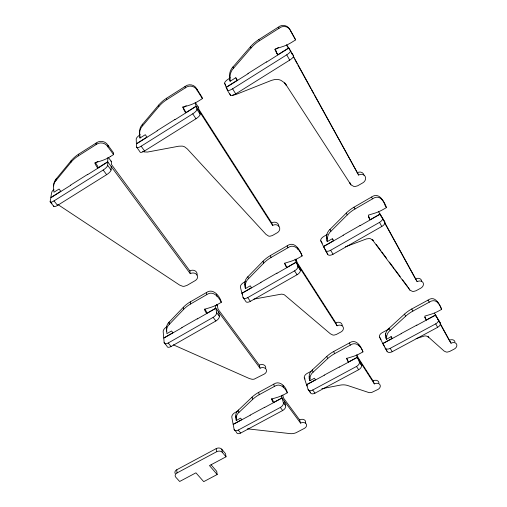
<?xml version="1.0" encoding="UTF-8"?>
<svg xmlns="http://www.w3.org/2000/svg" width="507" height="507" viewBox="0 0 507 507"><rect width="100%" height="100%" fill="white"/><g stroke="black" fill="none" stroke-linecap="round" stroke-linejoin="round"><path stroke-width="0.76" d="M309.891 380.675L310.05 377.404A10.324 8.106 -18 0 1 312.217 373.006L327.655 358.633L326.819 356.427L311.456 370.769A10.286 8.087 -18 0 0 309.283 375.155L309.137 378.412L309.891 380.675L314.403 378.235L315.506 379.825L306.507 384.68L304.308 377.918A4.252 2.592 -34.7 0 1 307.166 373.399L311.266 371.175M110.253 156.657L113.543 154.584L113.593 152.949L108.054 145.344C105.671 141.18 99.949 139.989 96.178 143.012L78.566 154.217A34.558 31.624 11.7 0 0 71.119 160.763L55.358 179.972A12.593 11.325 15.5 0 0 53.71 185.936M108.371 157.443L111.508 161.714L111.413 164.426L189.878 270.928L190.283 273.685A4.759 4.138 -8.4 0 1 196.836 274.756A4.759 4.138 -8.4 0 1 195.334 280.536L186.931 285.428L184.18 286.303A5.444 4.715 -7.2 0 1 182.647 286.278L179.636 285.086L57.836 204.505M385.257 205.823C383.241 199.764 378.463 192.033 371.454 197.09L353.962 207.211A32.049 27.08 -30 0 0 346.249 213.111L329.03 230.387A11.503 9.848 -27.4 0 0 326.559 235.73L326.35 239.748L327.262 241.63L332.288 238.746L333.479 240.736L323.46 246.472L327.776 254.413A4.842 2.453 -31 0 0 333.048 254.241L381.796 226.477A4.956 2.484 -28.7 0 0 384.762 221.914L380.136 214.195L359.932 225.767M53.736 205.886A5.209 1.534 -37.4 0 0 57.589 205.373L106.647 174.674A5.254 1.578 -36.3 0 0 111.084 169.972L111.21 166.55M327.262 241.63L327.484 237.599A11.553 9.874 -27.3 0 1 329.956 232.231L347.27 214.905A32.194 27.156 -30 0 1 355.02 208.979L372.601 198.82C379.635 193.75 384.439 201.488 386.454 207.585L383.191 209.454A38.557 33.316 -35.2 0 1 374.229 213.346L368.393 215.126A22.378 18.867 -33.4 0 0 370.161 219.715M190.283 273.685L107.687 161.784L107.89 157.538M111.084 169.972L107.649 165.333L107.814 161.948L87.47 174.744M113.543 154.584L107.978 146.954L108.054 145.344M385.681 333.733L385.326 337.168L386.416 339.303L391.1 336.768L392.107 338.448L382.76 343.499L379.578 337.111A4.373 2.668 -29.4 0 1 382.215 332.655L388.305 329.354M78.566 154.217L78.344 155.864L96.045 144.615L96.178 143.012M386.416 339.303L386.771 335.862A10.641 8.334 -24.6 0 1 389.237 331.242L405.663 316.21A29.621 22.942 -26.3 0 1 412.939 311.051M55.022 181.728L70.86 162.443L71.119 160.763M55.871 180.574L56.201 178.825M51.948 203.662L50.155 201.444L50.871 197.762L70.809 185.22M168.305 322.997L183.325 307.293A30.224 25.356 -9.6 0 1 190.245 301.906L206.324 292.609C213.041 287.627 220.177 296.316 221.312 302.318L218.314 304.035A36.054 31.301 -9.3 0 1 209.936 307.641L204.391 309.321A20.92 17.783 -11.8 0 0 206.653 313.396M185.619 112.757A24.216 23.677 -30 0 1 182.907 107.262L189.32 105.241A42.075 41.77 74.4 0 0 198.966 100.773L202.407 98.599L202.014 97.205L196.868 89.086C194.739 84.599 188.813 83.37 185.011 86.507L166.543 98.257A34.799 33.658 -9.2 0 0 158.628 105.145L141.573 125.394A12.624 12.111 6.8 0 0 139.552 131.706L139.995 138.037L145.287 134.704L146.941 137.086L136.396 143.722L136.206 139A5.197 1.508 -35.3 0 1 140.154 134.723M202.407 98.599L197.242 90.449C195.1 85.936 189.149 84.713 185.321 87.857L166.759 99.657A34.977 33.792 -9.3 0 0 158.805 106.578L141.662 126.915A12.688 12.162 6.4 0 0 139.634 133.252L139.698 134.754L139.615 133.202M290.036 30.071C288.21 25.242 282.057 23.962 278.204 27.226L258.824 39.559A36.593 34.368 -52.3 0 0 250.401 46.809L231.94 68.179A13.074 12.555 -51.2 0 0 229.519 74.871L229.601 79.935L230.14 81.247L235.685 77.755L237.219 80.302L226.154 87.261L227.415 89.321M277.785 54.781A25.844 23.854 -58.5 0 1 275.383 48.913L281.987 46.815A45.161 41.923 -69.4 0 0 292.013 42.151L295.625 39.869L290.91 31.155C289.072 26.301 282.887 25.02 279.015 28.297L259.527 40.687A36.77 34.514 -51.9 0 0 251.06 47.975L232.498 69.446A13.138 12.612 -50.6 0 0 230.064 76.164L230.14 81.247M221.312 302.318C218.77 297.007 213.01 290.036 206.691 294.687L190.543 304.023A30.357 25.42 -9.6 0 0 183.585 309.428L168.501 325.177A10.977 9.17 -6.6 0 0 166.651 330.013L166.683 331.147M388.134 329.132L404.485 314.144L405.663 316.21M295.03 259.204L296.17 262.106L286.677 267.55A21.484 18.436 -22.8 0 1 284.649 263.222L290.353 261.485A36.967 32.549 -22.3 0 0 299.01 257.746L302.14 255.953C300.093 250.103 294.497 240.457 287.139 245.863L270.377 255.56A30.914 26.358 -19.5 0 0 263.07 261.194L246.991 277.659A11.141 9.544 -16 0 0 244.849 282.735L244.875 286.531L245.407 288.584L250.224 285.821L251.523 287.691L241.915 293.192L242.714 294.326M302.14 255.953C300.017 250.3 294.383 242.91 287.881 247.777L271.036 257.505A31.054 26.434 -19.4 0 0 263.697 263.165L247.543 279.68A11.186 9.576 -16 0 0 245.382 284.769L245.407 288.584M271.581 399.06L276.708 397.539A33.158 26.491 -14.4 0 0 284.509 394.326L287.317 392.805C286.303 387.075 279.832 379.768 273.742 384.173L258.665 392.38A27.879 21.598 -13.8 0 0 252.099 397.108L237.663 410.835A10.064 7.808 -11.9 0 0 235.755 415.011L236.249 420.487L240.591 418.142L241.782 419.644L233.119 424.321L231.826 417.21A4.189 2.491 -39.5 0 1 234.887 412.641L238.353 410.759M287.317 392.805C285.149 387.754 279.858 382.544 274.35 386.461L259.21 394.7A27.993 21.643 -13.8 0 0 252.619 399.44L238.125 413.199A10.102 7.82 -11.9 0 0 236.205 417.388L236.249 420.487M95.36 162.975L97.952 161.34M182.995 107.693L186.246 105.64M229.836 78.148L228.543 78.959A5.368 1.565 -33.2 0 0 224.614 83.275L226.154 87.261M274.737 49.819L278.679 47.335M70.517 185.163L87.515 174.471M107.687 161.784L97.712 168.058L97.838 166.366A23.785 22.257 12.6 0 1 95.468 162.519M157.107 130.692L174.915 119.494M195.163 102.661L196.063 106.191L185.606 112.769L185.296 111.312A24.095 23.576 -30.6 0 1 182.907 106.66M247.879 73.591L266.562 61.841M291.024 52.031L288.743 47.886L277.773 54.788L276.98 53.596M157.404 130.755L136.516 143.893L136.643 147.119L139.995 151.859A5.304 1.61 -35.3 0 0 144.533 150.966L195.968 118.777A5.393 1.654 -34 0 0 200.1 114.221L199.333 111.287M174.852 119.779L196.177 106.369L196.912 109.265L200.1 114.221M248.17 73.661L226.268 87.438L227.32 90.164L230.419 95.234A5.482 1.673 -33.1 0 0 235.711 93.909L289.693 60.13A5.634 1.698 -31.8 0 0 293.49 55.732L288.851 48.076L266.479 62.146M50.155 201.444A5.222 1.502 -37.4 0 0 53.996 200.899L103.181 170.029A5.273 1.553 -36.2 0 0 107.649 165.333M136.643 147.119A5.324 1.584 -35.3 0 0 141.174 146.187L192.749 113.815A5.419 1.622 -34.1 0 0 196.912 109.265M227.32 90.164A5.507 1.648 -33.1 0 0 232.605 88.801L286.753 54.819A5.653 1.673 -31.8 0 0 290.574 50.434M96.045 144.615C99.835 141.58 105.576 142.771 107.978 146.954M245.711 281.366L243.721 282.513A4.607 2.25 -34.9 0 0 240.375 287.051L241.915 293.192M327.199 234.475L323.897 236.376A4.747 2.326 -31.2 0 0 320.798 240.825L323.46 246.472M181.785 327.642L197.324 318.745M215.215 305.391L215.748 308.186L206.641 313.408L206.279 311.273A20.831 17.732 -11.8 0 1 204.86 309.055M260.775 282.393L276.968 273.108M343.125 235.204L360.021 225.526M383.85 220.944L380.054 214.049L370.148 219.721L369.033 217.921M182.038 327.68L163.793 338.137L164.141 342.631L166.961 346.123A4.62 2.262 -38.8 0 0 171.055 346.509L215.849 320.994A4.652 2.326 -36.7 0 0 219.354 316.248L218.517 311.938M197.267 318.96L215.843 308.319L216.654 312.61L219.354 316.248M261.029 282.431L242.01 293.325L243.062 297.514L245.692 301.228A4.696 2.37 -35.1 0 0 250.35 301.348L297.058 274.743A4.766 2.421 -32.8 0 0 300.302 270.079L298.731 266.093M276.898 273.343L296.259 262.246L297.818 266.213L300.302 270.079M343.378 235.254L323.548 246.617L327.776 254.413M164.141 342.631A4.633 2.25 -38.7 0 0 168.229 342.992L213.136 317.357A4.671 2.313 -36.7 0 0 216.654 312.61M243.062 297.514A4.709 2.358 -35.1 0 0 247.727 297.609L294.554 270.871A4.785 2.402 -32.8 0 0 297.818 266.213M325.361 250.464A4.855 2.434 -31.1 0 0 330.64 250.268L379.515 222.364A4.975 2.465 -28.8 0 0 382.5 217.801M326.819 356.427A28.557 22.314 -20 0 1 333.707 351.497L349.374 342.966C356.072 338.22 361.098 346.3 362.955 351.909L360.033 353.487A34.039 27.372 -21.7 0 1 351.991 356.82L346.744 358.379A19.817 15.565 -22 0 0 348.404 362.055L357.27 357.264L356.32 355.096M404.478 314.144A29.495 22.891 -26.4 0 1 411.722 308.997L428.016 300.119C435.158 295.068 439.246 303.959 441.591 309.397L438.555 311.038A35.281 28.037 -29 0 1 430.253 314.486L424.872 316.089A20.527 15.932 -28.4 0 0 426.317 319.974M327.655 358.633A28.677 22.365 -20 0 1 334.576 353.69L350.312 345.128C355.952 341.053 361.174 346.534 362.955 351.909M441.591 309.397C439.918 303.604 435.393 297.926 429.309 302.147L412.939 311.051L411.722 308.997M250.116 415.138L264.705 407.26M271.562 399.066A19.298 15.09 -15.4 0 0 273.45 402.533L281.981 397.932L281.41 395.866M324.163 375.148L339.316 366.96M401.113 333.587L416.862 325.082M416.076 338.638L424.676 335.926A6.014 4.633 -25.7 0 1 426.717 336.179L428.751 337.351L444.189 351.11L446.192 352.023A4.563 3.454 -26.5 0 0 447.478 352.067L449.601 351.484L454.253 349.063A4.411 3.334 -26.8 0 0 456.547 344.069A4.411 3.334 -26.8 0 0 451.04 343.214L435.532 314.999L426.305 319.98L425.043 317.908M250.344 415.17L233.201 424.429L234.082 429.258L236.484 432.23A4.259 2.598 -40 0 0 240.641 433.067L282.659 410.512A4.29 2.668 -37.2 0 0 285.637 405.809L284.332 401.119M264.635 407.451L282.063 398.039L283.35 402.723L285.637 405.809M359.438 360.642L361.383 365.091A4.386 2.763 -31.6 0 1 358.633 369.73L314.967 393.172A4.322 2.712 -34.8 0 1 310.309 392.545L308.085 389.395L306.589 384.794L324.391 375.18M339.24 367.163L357.346 357.384L359.279 361.821L361.383 365.091M401.341 333.625L382.829 343.619L387.031 351.3A4.449 2.795 -29.1 0 0 392.222 351.7L437.636 327.326A4.557 2.82 -26 0 0 440.139 322.756L435.602 315.12L416.773 325.285M234.082 429.258A4.271 2.592 -39.9 0 0 238.239 430.075L280.352 407.425A4.303 2.655 -37.1 0 0 283.35 402.723M308.085 389.395A4.335 2.706 -34.8 0 0 312.737 390.003L356.51 366.46A4.398 2.757 -31.6 0 0 359.279 361.821M384.997 347.967A4.462 2.782 -29.2 0 0 390.187 348.347L435.716 323.859A4.569 2.814 -26.1 0 0 438.238 319.283M176.753 469.761L216.21 448.606A4.107 3.099 -9.7 0 1 221.825 449.259L225.52 453.683L226.027 456.801L209.492 465.603L217.18 474.52L203.713 481.65L195.93 472.828L179.655 481.492L175.79 477.226A4.094 3.036 -7.2 0 1 177.013 472.949L176.753 469.761A4.075 3.029 -7.1 0 0 175.175 473.525M177.013 472.949L216.673 451.718A4.126 3.105 -9.7 0 1 222.313 452.371L226.027 456.801M345.356 246.839L366.504 238.898L369.33 238.499A5.228 4.392 -29 0 1 370.718 238.81L373 240.622L409.884 290.074L412.318 291.348A4.81 3.847 -28.4 0 0 413.68 291.417L415.924 290.796L420.785 288.166A4.652 3.714 -28.8 0 0 423.079 282.665A4.652 3.714 -28.8 0 0 417.21 281.658L415.493 278.97A4.626 3.701 -28.9 0 1 421.691 281.151M321.856 388.692L340.064 385.155A13.461 10.343 -18.7 0 1 347.865 385.58L369.064 392.627A7.035 5.381 -20.8 0 0 371.973 392.329L377.93 389.452A4.265 3.257 -21.1 0 0 379.914 384.693A4.265 3.257 -21.1 0 0 374.381 383.919L357.27 357.264M253.906 299.111L281.372 294.142A8.169 6.864 -17.8 0 1 284.427 294.852L330.349 333.777L332.782 335.013A4.462 3.606 -20.9 0 0 334.113 335.089L336.236 334.525L341.008 331.946A4.493 3.625 -21.3 0 0 342.96 326.717A4.493 3.625 -21.3 0 0 337.066 325.798L296.17 262.106M232.719 95.069L235.622 94.619L271.625 80.328L274.483 79.599L277.994 79.523A11.072 10.387 -46.3 0 1 281.138 80.455L283.926 82.4L286.347 85.347L284.668 82.723M247.422 428.827L290.885 433.694A9.804 7.466 -14.8 0 0 296.151 432.68L304.434 428.345A4.157 3.162 -15.5 0 0 306.12 423.814A4.157 3.162 -15.5 0 0 300.575 423.117L281.981 397.932M173.356 344.842L249.463 378.583L252.017 379.261A6.185 4.956 -13.1 0 0 254.222 379.128L264.337 374.02A4.379 3.505 -13.9 0 0 265.966 369.045A4.379 3.505 -13.9 0 0 260.053 368.221L215.748 308.186M350.179 183.09L349.532 182.533L350.971 184.833L353.709 186.386A5.254 4.569 -34.3 0 0 355.217 186.487L357.657 185.803L362.885 182.799A5.083 4.411 -35 0 0 365.148 176.36A5.083 4.411 -35 0 0 358.626 175.054L314.594 95.43M408.503 287.596L408.217 287.349L409.884 290.074M211.115 464.83L216.73 471.358L217.18 474.52M50.244 201.982L53.837 206.431M53.996 200.899L57.589 205.373M168.229 342.992L171.055 346.509M238.239 430.075L240.641 433.067M295.625 39.869L290.397 30.737M278.204 27.226L279.015 28.297M372.423 239.348L373.367 240.61M376.194 244.399L380.903 250.718M381.841 251.979L386.556 258.297M389.382 262.087L394.091 268.399M395.029 269.667L400.213 276.613M402.564 279.769L407.748 286.721M103.181 170.029L106.647 174.674M213.136 317.357L215.849 320.994M280.352 407.425L282.659 410.512M216.578 304.644L217.383 305.746L218.048 309.175L259.286 365.154L260.053 368.221M300.575 423.117L299.631 419.91L283.54 398.071L282.71 395.08M286.639 45.015L288.743 47.886M291.734 53.33L293.49 55.732M306.589 384.794L307.47 386.049M141.174 146.187L144.533 150.966M247.727 297.609L250.35 301.348M304.308 377.918L305.094 379.033M312.737 390.003L314.967 393.172M381.6 199.08L382.791 200.816M385.656 206.412L386.454 207.585M371.454 197.09L372.601 198.82M378.323 211.4L380.054 214.049M437.173 301.665L438.504 303.693M382.386 218.283L384.762 221.914M379.356 213.675L380.865 215.988M285.232 83.547L350.971 184.833M192.749 113.815L195.968 118.777M294.554 270.871L297.058 274.743M356.51 366.46L358.633 369.73M142.663 151.282A6.534 6.211 6.4 0 0 144.28 151.923L147.531 152.056L178.794 146.206L182.178 146.105A8.011 7.611 -6.6 0 1 184.744 146.929L187.349 148.957L265.998 234.392L268.558 236.053A4.329 3.822 -20.7 0 0 269.978 236.211L272.297 235.59L277.304 232.719A4.88 4.309 -21.6 0 0 279.167 226.623A4.88 4.309 -21.6 0 0 272.627 225.438L271.701 222.928L198.928 109.487L198.319 107.161L195.398 102.604M337.066 325.798L335.843 322.915L297.761 263.551L295.758 259.216M374.381 383.919L373.019 380.865L358.202 357.765L356.953 354.925M196.063 106.191L272.627 225.438M428.016 300.119L429.309 302.147M434.366 313.161L435.532 314.999M437.877 319.169L440.139 322.756M449.582 340.9L451.04 343.214M258.824 39.559L259.527 40.687M382.76 343.499L384.572 346.465M224.614 83.275L225.83 85.271M320.798 240.825L322.256 243.208M379.578 337.111L381.017 339.468M232.605 88.801L235.711 93.909M330.64 250.268L333.048 254.241M390.187 348.347L392.222 351.7M235.882 77.723L237.219 80.302M353.962 207.211L355.02 208.979M372.239 239.355L373 240.622M428.066 336.198L428.751 337.351M346.249 213.111L347.27 214.905M250.401 46.815L251.066 47.981M286.753 54.819L289.693 60.13M379.515 222.364L381.796 226.477M435.716 323.859L437.636 327.326M291.785 53.412L292.545 54.8M293.3 56.182L358.626 175.054M384.604 222.326L417.21 281.658M293.325 56.74L294.085 58.121M294.84 59.503L297.121 63.648M297.882 65.029L310.791 88.522M311.552 89.904L313.833 94.049M384.674 222.909L415.113 278.273M435.786 315.88L436.533 317.243M440.26 324.03L449.221 340.324A4.386 3.327 -26.9 0 1 454.988 342.016M286.556 45.06L287.919 47.531M389.034 328.238L390.143 330.349M390.998 336.318L392.107 338.448M385.529 334.81L386.613 336.94M329.968 229.354L330.906 231.205M332.535 238.854L333.479 240.736M385.789 348.81L387.031 351.3M326.445 236.991L327.364 238.867M358.569 344.361L359.545 346.528M232.941 66.905L233.499 68.166M349.374 342.966L350.312 345.128M229.494 76.456L230.039 77.755M347.472 359.856L348.391 362.061M297.317 247.67L298.103 249.583M333.707 351.503L334.576 353.69M229.88 93.846L230.419 95.234M287.139 245.863L287.881 247.777M286.677 267.55L285.954 265.573A21.389 18.385 -22.9 0 1 284.661 263.215M312.293 369.914L313.066 372.157M270.377 255.56L271.036 257.505M309.194 376.175L309.954 378.431M309.878 391.227L310.309 392.545M263.076 261.194L263.697 263.165M282.963 385.434L283.609 387.722M196.868 89.086L197.242 90.449M247.866 276.676L248.417 278.698M273.742 384.173L274.35 386.461M244.811 283.926L245.35 285.967M273.438 402.545L272.836 400.219A19.215 15.058 -15.5 0 1 271.834 398.673M258.665 392.38L259.21 394.7M185.011 86.507L185.321 87.857M252.106 397.114L252.625 399.44M216.527 294.244L216.939 296.322M238.448 410.017L238.911 412.375M235.73 415.987L236.18 418.357M206.324 292.609L206.691 294.687M221.825 449.259L222.313 452.371M166.543 98.257L166.759 99.657M216.21 448.606L216.673 451.718M190.252 301.906L190.543 304.023M158.628 105.145L158.805 106.578M183.325 307.293L183.591 309.428M169.116 322.065L169.313 324.239M142.486 124.183L142.581 125.698M139.919 136.472L139.995 138.037M424.948 317.712A20.445 15.894 -28.5 0 1 424.651 317.141M385.675 333.733A10.596 8.315 -24.7 0 1 388.128 329.125M369.045 217.915A22.276 18.81 -33.5 0 1 368.798 217.465M368.678 217.243A22.276 18.81 -33.5 0 1 368.348 216.565M357.131 172.805A5.051 4.392 -35.2 0 1 364.013 175.207M276.993 53.59A25.718 23.74 -58.8 0 1 276.524 52.722M276.372 52.436A25.718 23.74 -58.8 0 1 276.087 51.853M275.954 51.562A25.718 23.74 -58.8 0 1 275.58 50.687M275.244 49.806A25.718 23.74 -58.8 0 1 275.035 49.217M197.945 106.793A5.26 1.572 -34 0 1 198.319 107.161M271.701 222.928A4.848 4.29 -21.7 0 1 276.48 222.624A4.848 4.29 -21.7 0 1 278.799 226.261M295.873 259.723A4.664 2.313 -32.8 0 1 296.506 260.383M335.843 322.915A4.468 3.612 -21.4 0 1 340.203 322.585A4.468 3.612 -21.4 0 1 342.162 325.659M373.019 380.865A4.246 3.251 -21.2 0 1 378.919 383.07M347.485 359.85A19.735 15.533 -22 0 1 346.56 358.221M55.016 181.721A12.656 11.369 15.3 0 0 53.368 187.71L53.996 192.216L59.04 189.035L60.815 191.272L50.744 197.603L51.79 192.216A5.095 1.432 -37.2 0 1 53.945 189.396M70.853 162.443A34.723 31.745 11.5 0 1 78.344 155.864M97.724 168.051A23.905 22.346 12.3 0 1 94.733 162.893L100.963 160.941A41.847 39.052 24.4 0 0 110.26 156.657M110.837 161.125A5.127 1.508 -36.1 0 1 111.508 161.714M189.878 270.928A4.734 4.119 -8.3 0 1 195.125 270.871A4.734 4.119 -8.3 0 1 196.989 275.105M166.759 326.8A4.531 2.155 -38.4 0 0 163.178 331.42L163.691 338.011L172.912 332.731L171.512 330.97L166.892 333.619L166.473 327.82A10.932 9.145 -6.5 0 1 168.299 322.997M216.787 304.929A4.55 2.231 -36.5 0 1 217.383 305.746M259.286 365.154A4.354 3.498 -13.9 0 1 263.957 364.97A4.354 3.498 -13.9 0 1 265.636 368.405M299.631 419.91A4.138 3.15 -15.5 0 1 304.143 419.758A4.138 3.15 -15.5 0 1 305.448 423.022"/></g></svg>
